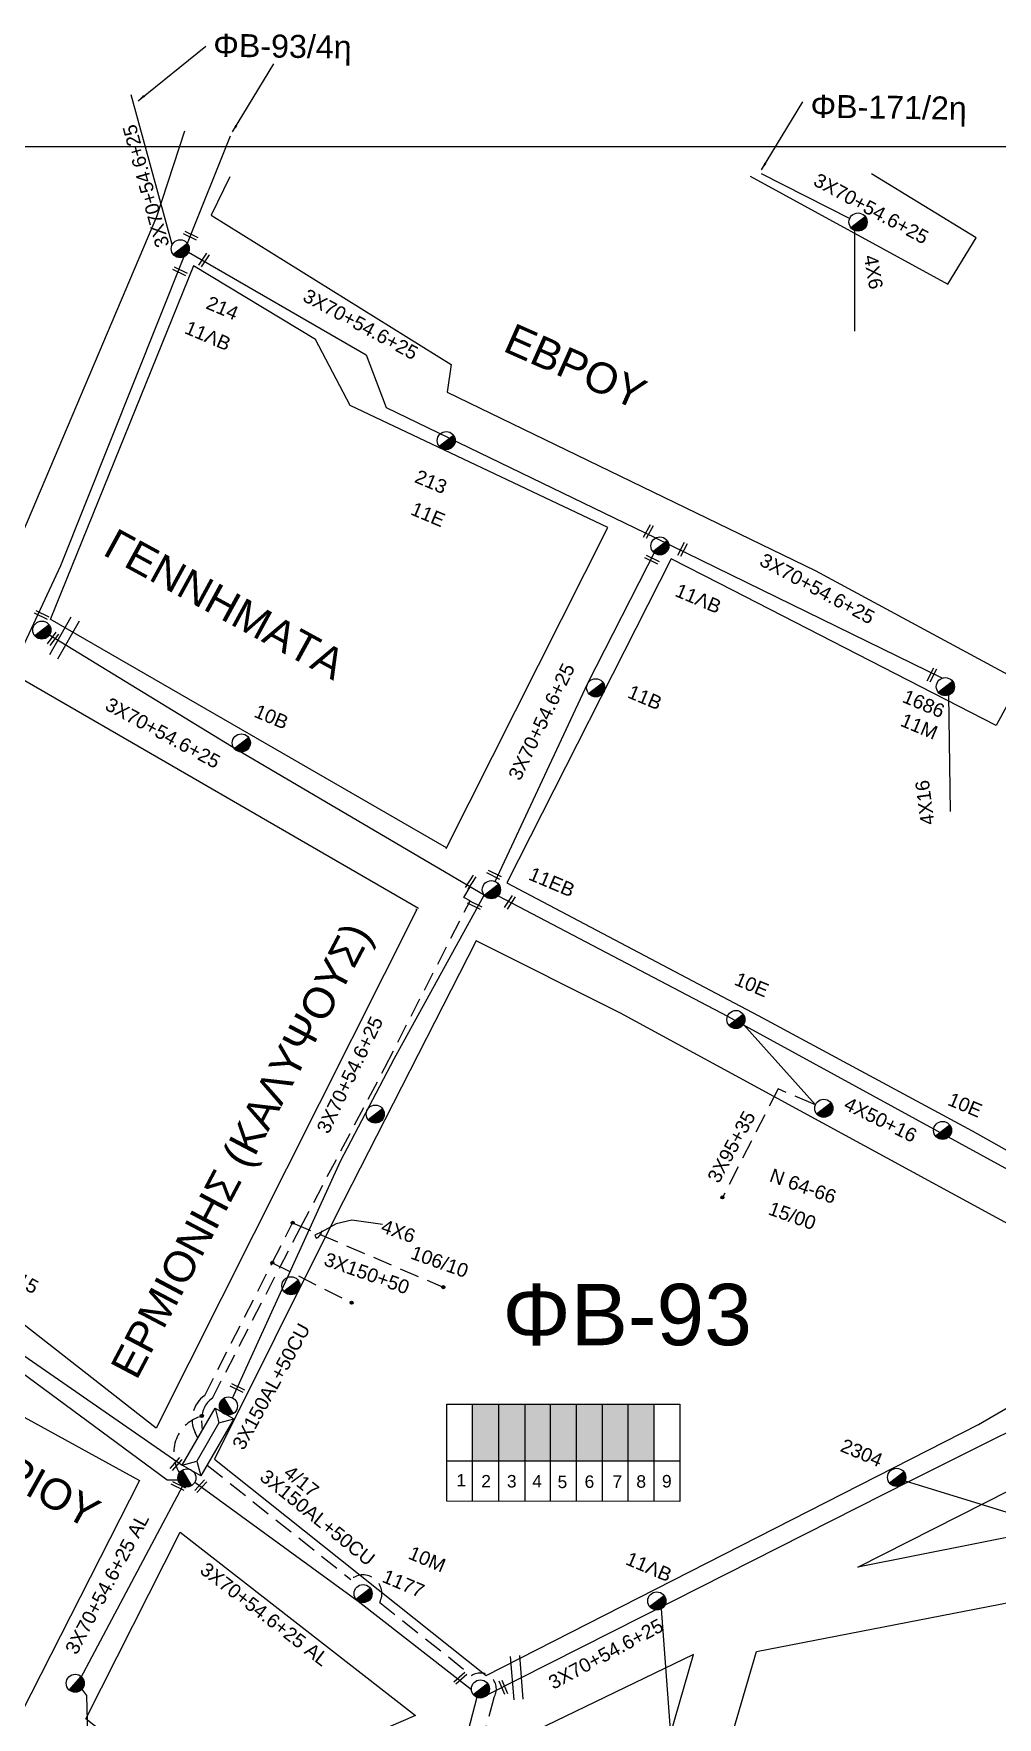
# Model space of a CAD drawing. Header units: millimetres. Extents: x 408 to 3042, y 742 to 1820.
# Drawn here: x 1846.3 to 1971.8, y 1598 to 1817.4 of the extents above; entities that cross this region are included whole.
import ezdxf

# ---------------------------------------------------------------- set-up
doc = ezdxf.new("R2010")
doc.units = ezdxf.units.MM
doc.linetypes.add('DASHED', pattern=[19.05, 12.7, -6.35])
for name, color, linetype in [('Pillar OTE', 7, 'Continuous'), ('Άγνωστα', 7, 'Continuous'), ('Εναέρια παροχή ΧΤ 4x16', 7, 'SYN_LINE'), ('Επιγραφές - Σχήματα', 7, 'Continuous'), ('Καλώδια ΧΤ   3x150AL+50CU', 7, 'DASHED'), ('Καλώδια ΧΤ   3x150AL+50XLPE', 7, 'DASHED'), ('Καλώδια ΧΤ   4x6CU', 7, 'DASHED'), ('Μηχανική τομή', 7, 'Continuous'), ('Στύλος ΦΜ', 7, 'Continuous'), ('Στύλος ΦΜ @ 1', 7, 'Continuous'), ('Συνδέσεις', 7, 'Continuous'), ('Συνεστραμμένα ΧΤ   3x70+54.6+25 AL', 7, 'SYN_LINE'), ('Τομή', 7, 'Continuous'), ('Υποσταθμός εναέριος 2 στύλων', 7, 'Continuous'), ('Υποσταθμός πόλεως', 7, 'Continuous'), ('Υπόβαθρο ΔΕΗ', 7, 'Continuous'), ('Υπόγεια καλώδια Παροχών ΧΤ   4x50AL', 7, 'DASHED'), ('Υπόγεια καλώδια Παροχών ΧΤ   4x6', 7, 'DASHED')]:
    doc.layers.add(name, color=color, linetype=linetype)
doc.styles.add('arial', font='arial.ttf')
doc.styles.get("Standard").update_dxf_attribs({"font": 'arial.ttf'})
doc.linetypes.add('SYN_LINE', pattern='A,0.5,-0.0001,["/\\/\\/\\/",Standard,S=0.1,R=0,X=0,Y=-0.05],-0.25', length=0.7501)
doc.dimstyles.new('ISO-25', dxfattribs={"dimtxt": 2.5, "dimasz": 2.5, "dimexe": 1.25, "dimexo": 0.625, "dimtad": 1, "dimtxsty": 'Standard', "dimcen": 2.5, "dimadec": 0, "dimazin": 0, "dimtfac": 1, "dimtmove": 0, "dimatfit": 3, "dimfxl": 1, "dimarcsym": 0})

# ---------------------------------------------------------------- blocks, each defined once
blk = doc.blocks.new('ΜΗΧΑΝΙΚΗ ΤΟΜΗ')
at = {"layer": 'Μηχανική τομή', "ltscale": 40}
for p, q in [((-1.89, 0.78), (1.89, 0.78)), ((1.89, 0), (-1.89, 0))]:
    blk.add_line(p, q, dxfattribs=at)
blk = doc.blocks.new('ΤΟΜΗ')
at = {"layer": 'Τομή', "ltscale": 40}
for p, q in [((-5.68, 0), (5.68, 0)), ((5.68, -2.33), (-5.68, -2.33))]:
    blk.add_line(p, q, dxfattribs=at)
blk = doc.blocks.new('ΥΠΑΡΧΩΝ ΤΣΙΜΕΝΤΕΝΙΟΣ ΣΤΥΛΟΣ')
at = {"layer": 'Στύλος ΦΜ'}
blk.add_hatch(color=7, dxfattribs=at).paths.add_polyline_path([(-1.29, -2.28, 0.574793), (2.62, 0, 0.268822), (1.3, 2.27)])
at = {"layer": 'Στύλος ΦΜ', "color": 7}
blk.add_line((-1.29, -2.28), (1.3, 2.27), dxfattribs=at)
blk.add_circle((0, 0), 2.62, dxfattribs=at)
at = {"layer": 'Στύλος ΦΜ', "flags": 4}
for tag, p in [('ΑΡΙΘΜΟΣ', (-4.68, 8.05)), ('ΤΥΠΟΣ', (-4.91, 3.03))]:
    blk.add_attdef(tag, p, '', height=4, dxfattribs=at)
blk = doc.blocks.new('ΥΠΟΣΤΑΘΜΟΣ ΕΝΑΕΡΙΟΣ ΕΠΙ 2 ΣΤΥΛΩΝ')
at = {"layer": 'Υποσταθμός εναέριος 2 στύλων', "linetype": 'Continuous'}
for points in [[(-11.97, -2.11, 0.574793), (-8.45, -0.07, 0.268822), (-9.64, 1.98)], [(9.68, -2.15, 0.574793), (13.19, -0.1, 0.268822), (12.01, 1.95)]]:
    blk.add_hatch(color=256, dxfattribs=at).paths.add_polyline_path(points)
for p, q in [((-11.97, -2.11), (-9.64, 1.98)), ((9.68, -2.15), (12.01, 1.95))]:
    blk.add_line(p, q, dxfattribs=at)
for centre in [(-10.81, -0.07), (10.84, -0.1)]:
    blk.add_circle(centre, 2.36, dxfattribs=at)
at = {"layer": 'Υποσταθμός πόλεως', "linetype": 'Continuous', "ltscale": 40}
blk.add_lwpolyline([(-8.57, 2.82), (8.57, 2.82), (8.57, -2.82), (-8.57, -2.82)], close=True, dxfattribs=at)
for points in [[(-5.75, 0), (-8.57, 2.82)], [(-8.57, -2.82), (-5.75, 0)], [(-5.75, 0), (5.75, 0)], [(5.75, 0), (8.57, 2.82)], [(8.57, -2.82), (5.75, 0)]]:
    blk.add_lwpolyline(points, dxfattribs=at)
at = {"layer": 'Υποσταθμός εναέριος 2 στύλων', "ltscale": 40, "flags": 1}
for tag, p in [('ΜΕΤΑΣΧΗΜΑΤΙΣΜΟΣ', (14.09, 2.51)), ('ΙΣΧΥΣ', (14.07, -0.28)), ('ΑΡΙΘΜΟΣ', (14.19, -3))]:
    blk.add_attdef(tag, p, '', height=1.8, dxfattribs=at)
blk = doc.blocks.new('_ΣΥΝΔΕΣΗ')
at = {"layer": 'Συνδέσεις', "linetype": 'SYN_LINE', "ltscale": 40}
blk.add_hatch(color=256, dxfattribs=at).paths.add_polyline_path([(0.5, -0.01, 1), (-0.5, -0.01, 1)])
at = {"layer": 'Συνδέσεις'}
blk.add_circle((0, -0.01), 0.5, dxfattribs=at)

msp = doc.modelspace()

# ---------------------------------------------------------------- hatches: boundary and pattern name
at = {"layer": 'Καλώδια ΧΤ   3x150AL+50XLPE', "linetype": 'DASHED', "ltscale": 0.2}
h = msp.add_hatch(color=30, dxfattribs=at)
h.dxf.hatch_style = 1
h.paths.add_polyline_path([(1906.89, 1638.81), (1903.45, 1638.81), (1903.45, 1631.45), (1906.89, 1631.45)])
h = msp.add_hatch(color=6, dxfattribs=at)
h.dxf.hatch_style = 1
h.paths.add_polyline_path([(1910.33, 1638.81), (1906.89, 1638.81), (1906.89, 1631.45), (1910.33, 1631.45)])
h = msp.add_hatch(color=27, dxfattribs=at)
h.dxf.hatch_style = 1
h.paths.add_polyline_path([(1910.33, 1631.45), (1913.63, 1631.44), (1913.63, 1638.81), (1910.33, 1638.81)])
h = msp.add_hatch(color=5, dxfattribs=at)
h.dxf.hatch_style = 1
h.paths.add_polyline_path([(1917.01, 1638.81), (1913.63, 1638.81), (1913.63, 1631.44), (1917.01, 1631.44)])
h = msp.add_hatch(color=151, dxfattribs=at)
h.dxf.hatch_style = 1
h.paths.add_polyline_path([(1920.41, 1638.81), (1917.01, 1638.81), (1917.01, 1631.44), (1920.41, 1631.44)])
h = msp.add_hatch(color=62, dxfattribs=at)
h.dxf.hatch_style = 1
h.paths.add_polyline_path([(1923.75, 1638.81), (1920.41, 1638.81), (1920.41, 1631.44), (1923.74, 1631.43)])
h = msp.add_hatch(color=2, dxfattribs=at)
h.dxf.hatch_style = 1
h.paths.add_polyline_path([(1927.13, 1638.81), (1923.75, 1638.81), (1923.74, 1631.43), (1927.13, 1631.43)])

# ---------------------------------------------------------------- linework, layer by layer
at = {"layer": 'Pillar OTE', "ltscale": 40}
for points in [[(1900.12, 1626.17), (1900.12, 1638.81), (1930.45, 1638.81), (1930.45, 1626.14), (1900.12, 1626.17)], [(1903.45, 1626.17), (1903.45, 1638.81)], [(1906.89, 1626.17), (1906.89, 1638.81)], [(1910.33, 1626.16), (1910.33, 1638.81)], [(1913.62, 1626.16), (1913.63, 1638.81)], [(1917.01, 1626.16), (1917.01, 1638.81)], [(1920.41, 1626.15), (1920.41, 1638.81)], [(1923.74, 1626.15), (1923.75, 1638.81)], [(1927.13, 1626.15), (1927.13, 1638.81)], [(1900.12, 1631.46), (1930.45, 1631.43)]]:
    msp.add_lwpolyline(points, dxfattribs=at)
at = {"layer": 'Άγνωστα', "color": 27}
msp.add_lwpolyline([(1864.36, 1789.97), (1858.99, 1809.49)], dxfattribs=at)
at = {"layer": 'Άγνωστα', "color": 30, "linetype": 'DASHED', "ltscale": 0.2}
msp.add_lwpolyline([(1868.28, 1635.44), (1868.28, 1635.44), (1868.19, 1636.65, -0.260425), (1869.58, 1639.62), (1881, 1661.75), (1892, 1682.61), (1903.15, 1704.45), (1902.35, 1704.86), (1903.17, 1706.24)], format="xyb", dxfattribs=at)
at = {"layer": 'Άγνωστα', "color": 30}
msp.add_lwpolyline([(1906.8, 1705.1), (1936.68, 1689.41), (1972.32, 1669.9), (1993.88, 1658.32)], dxfattribs=at)
at = {"layer": 'Άγνωστα', "color": 30, "linetype": 'DASHED', "ltscale": 0.2}
msp.add_lwpolyline([(1947.82, 1677.98), (1943.27, 1679.91), (1936.02, 1665.77)], dxfattribs=at)
msp.add_arc((1869.52, 1632.49), 4.97, 105.3158, 211.6848, dxfattribs=at)
at = {"layer": 'Εναέρια παροχή ΧΤ 4x16', "color": 27, "ltscale": 20}
msp.add_lwpolyline([(1965.44, 1731.23), (1965.66, 1716.08)], dxfattribs=at)
at = {"layer": 'Επιγραφές - Σχήματα'}
msp.add_lwpolyline([(433.97, 786.81), (2929.97, 786.81), (2929.97, 1802.72), (433.97, 1802.72)], close=True, dxfattribs=at)
at = {"layer": 'Επιγραφές - Σχήματα', "linetype": 'Continuous', "ltscale": 20}
msp.add_lwpolyline([(1891.72, 1662.24), (1887.74, 1662.79), (1885.7, 1662.33), (1883.84, 1661.31), (1882.92, 1660.85), (1883.1, 1660.48), (1883.38, 1660.57), (1883.75, 1661.03), (1883.84, 1661.4)], dxfattribs=at)
at = {"layer": 'Καλώδια ΧΤ   3x150AL+50CU', "color": 7, "linetype": 'Continuous', "ltscale": 0.1}
for p, q in [((1900.06, 1711.33), (1848.46, 1741.16)), ((1896.43, 1703.41), (1844.64, 1733.41))]:
    msp.add_line(p, q, dxfattribs=at)
at = {"layer": 'Καλώδια ΧΤ   3x150AL+50CU', "color": 2, "ltscale": 0.2}
msp.add_lwpolyline([(1867.67, 1634.39), (1867.33, 1635.12, -0.361217), (1868.58, 1639.97), (1877.39, 1657.26), (1887.71, 1652.04)], format="xyb", dxfattribs=at)
at = {"layer": 'Καλώδια ΧΤ   3x150AL+50XLPE', "color": 5, "linetype": 'DASHED', "ltscale": 0.2}
msp.add_lwpolyline([(1868.91, 1630.88), (1887.62, 1615.99, -0.823661), (1891.38, 1613), (1903.37, 1603.45, -0.810368), (1906.24, 1600.57), (1904.44, 1593.87), (1900.42, 1591.92), (1894.72, 1570.07, 0.758493), (1895.36, 1566.23), (1885.69, 1525.72), (1875.71, 1489.94, 0.704228), (1876.26, 1486.51), (1875.72, 1484.35), (1880.75, 1483.1), (1877.82, 1471.3)], format="xyb", dxfattribs=at)
at = {"layer": 'Καλώδια ΧΤ   4x6CU', "color": 2, "ltscale": 0.2}
msp.add_lwpolyline([(1877.39, 1657.26), (1880.04, 1662.47), (1899.66, 1654.07)], dxfattribs=at)
at = {"layer": 'Συνεστραμμένα ΧΤ   3x70+54.6+25 AL', "color": 27, "linetype": 'SYN_LINE', "ltscale": 20}
for points in [[(1866.34, 1790.13), (1871.93, 1804.13)], [(1866.49, 1788.95), (1889.62, 1775.57), (1892.2, 1768.74), (1927.3, 1751.72)], [(1927.3, 1751.72), (1964.66, 1733.46)], [(1906.43, 1706.94), (1918.46, 1732.72), (1927.45, 1750.36)], [(1904.98, 1705.16), (1872.84, 1724.07), (1872.84, 1724.07), (1872.84, 1724.07), (1848.29, 1739.08), (1848.29, 1739.08)], [(1872.22, 1639.63), (1886.25, 1670.52), (1893.25, 1683.82), (1904.98, 1705.16)]]:
    msp.add_lwpolyline(points, dxfattribs=at)
at = {"layer": 'Συνεστραμμένα ΧΤ   3x70+54.6+25 AL', "color": 62, "linetype": 'SYN_LINE', "ltscale": 15}
for points in [[(1941.07, 1799.21), (1952.59, 1793.36)], [(1953.22, 1791.82), (1953.22, 1778.67)]]:
    msp.add_lwpolyline(points, dxfattribs=at)
at = {"layer": 'Συνεστραμμένα ΧΤ   3x70+54.6+25 AL', "color": 6, "linetype": 'SYN_LINE', "ltscale": 20}
for points in [[(1811.98, 1666.47), (1822.88, 1691.85), (1839.22, 1725.39), (1849.85, 1748.14), (1865.85, 1788.32)], [(1812.21, 1664.43), (1838.35, 1649.78), (1838.35, 1649.78), (1865.65, 1630.88)], [(1905.45, 1601), (1929.69, 1613.25), (1960.48, 1628.82), (1984.46, 1640.84)], [(1928.03, 1612.14), (1930.57, 1578.33)]]:
    msp.add_lwpolyline(points, dxfattribs=at)
at = {"layer": 'Συνεστραμμένα ΧΤ   3x70+54.6+25 AL', "color": 30, "linetype": 'SYN_LINE', "ltscale": 15}
msp.add_lwpolyline([(1938.74, 1688.29), (1948.14, 1677.84), (1947.82, 1677.98)], dxfattribs=at)
at = {"layer": 'Συνεστραμμένα ΧΤ   3x70+54.6+25 AL', "color": 151, "linetype": 'SYN_LINE', "ltscale": 20}
msp.add_lwpolyline([(1865.13, 1628.91), (1865.13, 1628.91), (1863.7, 1628.91), (1838.06, 1647.84), (1838.06, 1647.84), (1838.06, 1647.84), (1838.35, 1649.78), (1836.02, 1649.15), (1812.39, 1662.56), (1811.1, 1664.29)], dxfattribs=at)
at = {"layer": 'Συνεστραμμένα ΧΤ   3x70+54.6+25 AL', "color": 62, "linetype": 'SYN_LINE', "ltscale": 20}
msp.add_lwpolyline([(1807.01, 1555.41), (1836.79, 1566.44), (1853.99, 1572.71), (1853.24, 1600.86), (1852.08, 1602.44), (1866.13, 1628.93)], dxfattribs=at)
at = {"layer": 'Συνεστραμμένα ΧΤ   3x70+54.6+25 AL', "color": 30, "linetype": 'SYN_LINE', "ltscale": 20}
for points in [[(1867.31, 1628.67), (1888.55, 1613.15), (1903.33, 1601.63)], [(1904.04, 1600.62), (1895.9, 1569.37)]]:
    msp.add_lwpolyline(points, dxfattribs=at)
at = {"layer": 'Συνεστραμμένα ΧΤ   3x70+54.6+25 AL', "color": 6, "ltscale": 20}
msp.add_lwpolyline([(1959.8, 1628.83), (1983.79, 1621.44), (1990.47, 1588), (2000.55, 1534.21), (2010.33, 1479.5)], dxfattribs=at)
at = {"layer": 'Υπόβαθρο ΔΕΗ'}
for points in [[(1841.6, 1745.1), (1845.52, 1753.88), (1862.37, 1793.63), (1865.99, 1804.79)], [(1871.86, 1798.79), (1869.41, 1793.78), (1900.67, 1774.34), (1900.18, 1770.71), (1948.08, 1747.49), (1974.79, 1733.06), (1971.67, 1727.28), (1935.63, 1745.78), (1929.36, 1749), (1907.92, 1706.78), (1940.69, 1689.47), (1968.56, 1674.44), (1995.56, 1659.26), (2007.65, 1679.53), (2022.89, 1704.18), (2036.45, 1729.86), (2036.59, 1730.18), (2012.26, 1740.74)], [(1939.64, 1798.87), (1965.38, 1784.82), (1969.07, 1790.85), (1955.44, 1799.18)], [(1900.05, 1711.27), (1921.09, 1753.1), (1887.55, 1768.98), (1883.03, 1777.61), (1867.12, 1787.17), (1848.48, 1741.19)], [(1899.99, 1711.14), (1899.99, 1711.14), (1899.99, 1711.14)], [(1896.08, 1703.38), (1896.22, 1703.31), (1862.27, 1635.68), (1843.91, 1650.06), (1843.91, 1650.06), (1814.05, 1665.92)], [(1991.46, 1652.4), (1937.77, 1681.61), (1922.75, 1689.78), (1903.95, 1699.21), (1885.57, 1663.19), (1869.87, 1631.68), (1905.24, 1603.48), (1969.37, 1636.19), (1986.49, 1646.14), (1991.46, 1652.4)], [(1777.72, 1552.84), (1797.72, 1609.14), (1811.59, 1647.84), (1814.11, 1654.14), (1860.09, 1628.9), (1830.48, 1570.69), (1777.72, 1552.84)], [(1867.9, 1586.07), (1853.11, 1597.83), (1865.4, 1622.13), (1896.02, 1598.23), (1867.9, 1586.07)], [(1821.4, 1457.63), (1867.4, 1454), (1897.66, 1452.32), (1906.17, 1484.97), (1911.32, 1508.88), (1911.32, 1508.88), (1923.2, 1547.72), (1940.47, 1606.6), (1982.69, 1614.81), (1990.05, 1576.16), (1995.73, 1540.76), (2001.92, 1503.21), (2006.62, 1469.34)], [(1876.93, 1489.78), (1899.06, 1484.91), (1907.5, 1519.75), (1923.65, 1576.39), (1932.23, 1606.2), (1902.77, 1591.93), (1886.87, 1525.42), (1886.87, 1525.42), (1876.93, 1489.78)]]:
    msp.add_lwpolyline(points, dxfattribs=at)
msp.add_lwpolyline([(2016.45, 1471.45), (2005.96, 1536.31), (1998.47, 1583.53), (1992.09, 1625.25), (1953.66, 1617.6), (1979.97, 1630.93, -0.139182), (1989.66, 1632.81), (1999.97, 1633.64), (2007.72, 1634.26), (2059.03, 1648.21), (2085.52, 1635.86), (2068.52, 1591.55), (2033.54, 1497.58), (2016.85, 1454.59), (2001.83, 1415.3), (2009.12, 1411.86), (2015.77, 1429.77), (2024.96, 1428.61)], format="xyb", dxfattribs=at)

# ---------------------------------------------------------------- block references
at = {"layer": 'Μηχανική τομή'}
for p, xscale, yscale, zscale, rotation in [((1866.83, 1791.29), 0.4999999999999998, 0.4999999999999998, 0.4999999999999998, 153.5981061758948), ((1868.66, 1787.83), 0.5, 0.5, 0.5, 56.60653944045285), ((1865.47, 1786.64), 0.4999999999999998, 0.4999999999999998, 0.4999999999999998, 153.5981061758948), ((1926.54, 1752.48), 0.4999999999999999, 0.4999999999999999, 0.4999999999999999, 62.22177074572171), ((1930.98, 1750.14), 0.4999999999999999, 0.4999999999999999, 0.4999999999999999, 62.22177074572171), ((1926.95, 1749.06), 0.4999999999999998, 0.4999999999999998, 0.4999999999999998, 153.5981061758948), ((1847.44, 1741.87), 0.4999999999999997, 0.4999999999999997, 0.4999999999999997, 153.5981061758948), ((1848.99, 1738.45), 0.4999999999999997, 0.4999999999999997, 0.4999999999999997, 52.89954206638961), ((1963.45, 1733.77), 0.4999999999999999, 0.4999999999999999, 0.4999999999999999, 62.22177074572171), ((1903.39, 1706.75), 0.5, 0.5, 0.5, 56.60653944045285), ((1906.36, 1708), 0.4999999999999998, 0.4999999999999998, 0.4999999999999998, 153.5981061758948), ((1908.49, 1704.14), 0.5, 0.5, 0.5, 56.60653944045285), ((1903.83, 1704.06), 0.4999999999999998, 0.4999999999999998, 0.4999999999999998, 153.5981061758948), ((1872.9, 1641.12), 0.4999999999999997, 0.4999999999999997, 0.4999999999999997, 153.5981061758948), ((1864.99, 1630.9), 0.4999999999999998, 0.4999999999999998, 0.4999999999999998, 48.14200631588049), ((1865.24, 1628.33), 0.4999999999999998, 0.4999999999999998, 0.4999999999999998, 153.5981061758948), ((1868.21, 1628.02), 0.4999999999999998, 0.4999999999999998, 0.4999999999999998, 48.14200631588049), ((1902.02, 1602.97), 0.4999999999999999, 0.4999999999999999, 0.4999999999999999, 40.70229369047335), ((1907.66, 1602), 0.4999999999999999, 0.4999999999999999, 0.4999999999999999, 112.9540056362059)]:
    msp.add_blockref('ΜΗΧΑΝΙΚΗ ΤΟΜΗ', p, dxfattribs=dict(at, xscale=xscale, yscale=yscale, zscale=zscale, rotation=rotation))
at = {"layer": 'Στύλος ΦΜ @ 1', "ltscale": 40}
for p, xscale, yscale, zscale, rotation in [((1953.68, 1792.9), 0.4499999999998182, 0.4499999999998182, 0.4499999999998182, 337.1517464580141), ((1847.37, 1739.71), 0.4499999999998182, 0.4499999999998182, 0.4499999999998182, 337.1517464580141), ((1949.22, 1677.39), 0.4499999999998182, 0.4499999999998182, 0.4499999999998182, 337.1517464580141), ((1890.8, 1676.63), 0.4499999999998182, 0.4499999999998182, 0.4499999999998182, 337.1517464580141), ((1879.82, 1654.26), 0.4499999999998182, 0.4499999999998182, 0.4499999999998182, 337.1517464580141), ((1851.72, 1602.45), 0.4499999999998181, 0.4499999999998181, 0.4499999999998181, 347.4962981754869), ((1904.5, 1601.71), 0.4499999999998182, 0.4499999999998182, 0.4499999999998182, 337.1517464580141)]:
    msp.add_blockref('ΥΠΑΡΧΩΝ ΤΣΙΜΕΝΤΕΝΙΟΣ ΣΤΥΛΟΣ', p, dxfattribs=dict(at, xscale=xscale, yscale=yscale, zscale=zscale, rotation=rotation))
ref = msp.add_blockref('ΥΠΑΡΧΩΝ ΤΣΙΜΕΝΤΕΝΙΟΣ ΣΤΥΛΟΣ', (1865.4, 1789.41), dxfattribs=dict(at, xscale=0.4499999999998182, yscale=0.4499999999998182, zscale=0.4499999999998182, rotation=337.1517464580141))
ref.add_attrib('ΤΥΠΟΣ', '214', (1868.61, 1781.68), dxfattribs={"layer": 'Στύλος ΦΜ', "height": 1.8, "rotation": 337.1517, "flags": 4})
ref.add_attrib('ΑΡΙΘΜΟΣ', '11ΛΒ', (1865.82, 1778.45), dxfattribs={"layer": 'Στύλος ΦΜ', "height": 1.8, "rotation": 337.1517, "flags": 4})
ref = msp.add_blockref('ΥΠΑΡΧΩΝ ΤΣΙΜΕΝΤΕΝΙΟΣ ΣΤΥΛΟΣ', (1900.04, 1764.42), dxfattribs=dict(at, xscale=0.4499999999998182, yscale=0.4499999999998182, zscale=0.4499999999998182, rotation=337.1517464580141))
ref.add_attrib('ΤΥΠΟΣ', '213', (1895.78, 1759.04), dxfattribs={"layer": 'Στύλος ΦΜ', "height": 1.8, "rotation": 337.1517, "flags": 4})
ref.add_attrib('ΑΡΙΘΜΟΣ', '11E', (1895.27, 1754.83), dxfattribs={"layer": 'Στύλος ΦΜ', "height": 1.8, "rotation": 337.1517, "flags": 4})
ref = msp.add_blockref('ΥΠΑΡΧΩΝ ΤΣΙΜΕΝΤΕΝΙΟΣ ΣΤΥΛΟΣ', (1927.87, 1750.69), dxfattribs=dict(at, xscale=0.4499999999998182, yscale=0.4499999999998182, zscale=0.4499999999998182, rotation=337.1517464580141))
ref.add_attrib('ΤΥΠΟΣ', '11ΛΒ', (1929.7, 1744.2), dxfattribs={"layer": 'Στύλος ΦΜ', "height": 1.8, "rotation": 337.1517, "flags": 4})
ref = msp.add_blockref('ΥΠΑΡΧΩΝ ΤΣΙΜΕΝΤΕΝΙΟΣ ΣΤΥΛΟΣ', (1919.51, 1732.19), dxfattribs=dict(at, xscale=0.4499999999998182, yscale=0.4499999999998182, zscale=0.4499999999998182, rotation=337.1517464580141))
ref.add_attrib('ΤΥΠΟΣ', '11B', (1923.52, 1730.98), dxfattribs={"layer": 'Στύλος ΦΜ', "height": 1.8, "rotation": 337.1517, "flags": 4})
ref = msp.add_blockref('ΥΠΑΡΧΩΝ ΤΣΙΜΕΝΤΕΝΙΟΣ ΣΤΥΛΟΣ', (1965.05, 1732.34), dxfattribs=dict(at, xscale=0.4499999999998182, yscale=0.4499999999998182, zscale=0.4499999999998182, rotation=337.1517464580141))
ref.add_attrib('ΤΥΠΟΣ', '1686', (1959.31, 1730.38), dxfattribs={"layer": 'Στύλος ΦΜ', "height": 1.8, "rotation": 337.1517, "flags": 4})
ref.add_attrib('ΑΡΙΘΜΟΣ', '11M', (1959.05, 1727.29), dxfattribs={"layer": 'Στύλος ΦΜ', "height": 1.8, "rotation": 337.1517, "flags": 4})
ref = msp.add_blockref('ΥΠΑΡΧΩΝ ΤΣΙΜΕΝΤΕΝΙΟΣ ΣΤΥΛΟΣ', (1873.35, 1725.01), dxfattribs=dict(at, xscale=0.4499999999998182, yscale=0.4499999999998182, zscale=0.4499999999998182, rotation=337.1517464580141))
ref.add_attrib('ΤΥΠΟΣ', '10B', (1874.87, 1728.46), dxfattribs={"layer": 'Στύλος ΦΜ', "height": 1.8, "rotation": 337.1517, "flags": 4})
ref = msp.add_blockref('ΥΠΑΡΧΩΝ ΤΣΙΜΕΝΤΕΝΙΟΣ ΣΤΥΛΟΣ', (1905.92, 1705.88), dxfattribs=dict(at, xscale=0.4499999999998182, yscale=0.4499999999998182, zscale=0.4499999999998182, rotation=337.1517464580141))
ref.add_attrib('ΤΥΠΟΣ', '11EB', (1910.62, 1707.25), dxfattribs={"layer": 'Στύλος ΦΜ', "height": 1.8, "rotation": 337.1517, "flags": 4})
ref = msp.add_blockref('ΥΠΑΡΧΩΝ ΤΣΙΜΕΝΤΕΝΙΟΣ ΣΤΥΛΟΣ', (1937.77, 1688.96), dxfattribs=dict(at, xscale=0.4499999999998182, yscale=0.4499999999998182, zscale=0.4499999999998182, rotation=337.1517464580141))
ref.add_attrib('ΤΥΠΟΣ', '10E', (1937.43, 1693.55), dxfattribs={"layer": 'Στύλος ΦΜ', "height": 1.8, "rotation": 337.1517, "flags": 4})
ref = msp.add_blockref('ΥΠΑΡΧΩΝ ΤΣΙΜΕΝΤΕΝΙΟΣ ΣΤΥΛΟΣ', (1964.69, 1674.5), dxfattribs=dict(at, xscale=0.4499999999998182, yscale=0.4499999999998182, zscale=0.4499999999998182, rotation=337.1517464580141))
ref.add_attrib('ΤΥΠΟΣ', '10E', (1965.22, 1677.87), dxfattribs={"layer": 'Στύλος ΦΜ', "height": 1.8, "rotation": 337.1517, "flags": 4})
ref = msp.add_blockref('ΥΠΑΡΧΩΝ ΤΣΙΜΕΝΤΕΝΙΟΣ ΣΤΥΛΟΣ', (1958.71, 1629.29), dxfattribs=dict(at, xscale=0.4499999999998182, yscale=0.4499999999998182, zscale=0.4499999999998182, rotation=337.1517464580141))
ref.add_attrib('ΤΥΠΟΣ', '2304', (1951.23, 1632.75), dxfattribs={"layer": 'Στύλος ΦΜ', "height": 1.8, "rotation": 337.1517, "flags": 4})
ref = msp.add_blockref('ΥΠΑΡΧΩΝ ΤΣΙΜΕΝΤΕΝΙΟΣ ΣΤΥΛΟΣ', (1889.21, 1614.13), dxfattribs=dict(at, xscale=0.4499999999998182, yscale=0.4499999999998182, zscale=0.4499999999998182, rotation=337.1517464580141))
ref.add_attrib('ΤΥΠΟΣ', '10M', (1894.96, 1618.75), dxfattribs={"layer": 'Στύλος ΦΜ', "height": 1.8, "rotation": 337.1517, "flags": 4})
ref.add_attrib('ΑΡΙΘΜΟΣ', '1177', (1891.55, 1615.71), dxfattribs={"layer": 'Στύλος ΦΜ', "height": 1.8, "rotation": 337.1517, "flags": 4})
ref = msp.add_blockref('ΥΠΑΡΧΩΝ ΤΣΙΜΕΝΤΕΝΙΟΣ ΣΤΥΛΟΣ', (1927.47, 1613.18), dxfattribs=dict(at, xscale=0.4499999999998182, yscale=0.4499999999998182, zscale=0.4499999999998182, rotation=337.1517464580141))
ref.add_attrib('ΤΥΠΟΣ', '11ΛΒ', (1923.26, 1618), dxfattribs={"layer": 'Στύλος ΦΜ', "height": 1.8, "rotation": 337.1517, "flags": 4})
at = {"layer": 'Συνδέσεις', "xscale": 0.4, "yscale": 0.4, "zscale": 0.25}
for p in [(1936.02, 1665.78), (1936.02, 1665.78), (1880.04, 1662.47), (1877.39, 1657.26), (1877.39, 1657.26), (1899.66, 1654.08), (1899.66, 1654.08), (1887.71, 1652.05), (1887.71, 1652.05), (1868.21, 1637.29)]:
    msp.add_blockref('_ΣΥΝΔΕΣΗ', p, dxfattribs=at)
at = {"layer": 'Τομή'}
for p, xscale, yscale, zscale, rotation in [((1850.81, 1738.41), 0.4999999999999996, 0.4999999999999996, 0.4999999999999996, 240.3543558920512), ((1908.65, 1603.13), 0.4999999999999989, 0.4999999999999989, 0.4999999999999989, 94.62974252585983)]:
    msp.add_blockref('ΤΟΜΗ', p, dxfattribs=dict(at, xscale=xscale, yscale=yscale, zscale=zscale, rotation=rotation))
at = {"layer": 'Υποσταθμός εναέριος 2 στύλων', "xscale": 0.4999999999999999, "yscale": 0.4999999999999999, "zscale": 0.4999999999999999, "rotation": 240.068151268174}
msp.add_blockref('ΥΠΟΣΤΑΘΜΟΣ ΕΝΑΕΡΙΟΣ ΕΠΙ 2 ΣΤΥΛΩΝ', (1869.01, 1633.89), dxfattribs=at)

# ---------------------------------------------------------------- texts
at = {"ltscale": 40, "attachment_point": 1, "style": 'arial'}
for s, insert, char_height, width, rotation in [('ΦΒ-93/4η', (1869.72, 1817.45), 3, 94.4586, 359.1724), ('ΦΒ-171/2η', (1947.51, 1809.51), 3, 94.4586, 359.1724), ('EBPOY', (1908.89, 1779.81), 4, 94.4586, 336.1095), ('28ης OKTΩBPIOΥ', (1814.89, 1648.53), 4, 154.1409, 330.8496)]:
    msp.add_mtext(s, dxfattribs=dict(at, insert=insert, char_height=char_height, width=width, rotation=rotation))
at = {"ltscale": 40, "insert": (1907.34, 1654.51), "char_height": 8, "width": 46.4484, "attachment_point": 1, "style": 'arial'}
msp.add_mtext('ΦB-93', dxfattribs=at)
at = {"ltscale": 30, "char_height": 1.63, "width": 11.2573, "attachment_point": 1}
for s, insert in [('1', (1901.37, 1629.73)), ('2', (1904.6, 1629.6)), ('3', (1907.94, 1629.6)), ('4', (1911.24, 1629.6)), ('5', (1914.54, 1629.52)), ('6', (1918.06, 1629.55)), ('7', (1921.69, 1629.55)), ('8', (1924.8, 1629.57)), ('9', (1928.14, 1629.6))]:
    msp.add_mtext(s, dxfattribs=dict(at, insert=insert))
at = {"layer": 'Άγνωστα', "ltscale": 40, "attachment_point": 1, "style": 'arial'}
for s, insert, char_height, width, rotation in [('3X70+54.6+25', (1862.27, 1789.39), 1.8, 34.5395, 105.5448), ('3X70+54.6+25', (1948.57, 1799.37), 1.8, 34.5395, 331.5803), ('3X70+54.6+25', (1882.07, 1784.29), 1.8, 34.5395, 331.5803), ('ΓΕΝΝΗΜΑΤΑ', (1857.07, 1753.11), 4, 34.5395, 331.3745), ('3X70+54.6+25', (1941.55, 1749.84), 1.8, 34.5395, 331.5803), ('3X70+54.6+25', (1908.04, 1720.76), 1.8, 34.5395, 64.126), ('3X70+54.6+25', (1856.31, 1731.03), 1.8, 34.5395, 331.5803), ('ΕΡΜΙΟΝΗΣ (ΚΑΛΥΨΟΥΣ)', (1856.17, 1643.7), 4, 69.17, 62.1859), ('3X70+54.6+25', (1883.08, 1674.72), 1.8, 34.5395, 64.2015), ('3X95+35', (1933.96, 1668.36), 1.8, 34.5395, 61.3077), ('4X50+16', (1952.47, 1678.96), 1.8, 34.5395, 333.8061), ('N 64-66', (1942.61, 1669.6), 1.8, 34.5395, 340.423), ('15/00', (1942.46, 1665.29), 1.8, 34.5395, 340.423), ('4X6', (1892, 1662.98), 1.8, 34.5395, 340.423), ('106/10', (1895.87, 1659.53), 1.8, 34.5395, 340.423), ('3X150+50', (1884.57, 1658.67), 1.8, 34.5395, 340.423), ('3X70+54.6+25 AL', (1850.31, 1606.9), 1.8, 34.5395, 62.0159), ('3X70+54.6+25 AL', (1868.91, 1618.36), 1.8, 34.5395, 322.373), ('3X70+54.6+25', (1913.13, 1603.18), 1.8, 34.5395, 28.1931)]:
    msp.add_mtext(s, dxfattribs=dict(at, insert=insert, char_height=char_height, width=width, rotation=rotation))
at = {"layer": 'Εναέρια παροχή ΧΤ 4x16', "ltscale": 20, "insert": (1961.86, 1714.2), "char_height": 1.8, "width": 34.5395, "attachment_point": 1, "rotation": 97.4434, "style": 'arial'}
msp.add_mtext('4X16', dxfattribs=at)
at = {"layer": 'Καλώδια ΧΤ   3x150AL+50CU', "ltscale": 0.2, "char_height": 1.8, "width": 34.5395, "attachment_point": 1, "style": 'arial'}
for s, insert, rotation in [('3X150AL+50CU', (1872.07, 1633.57), 61.3077), ('4/17', (1879.85, 1631.01), 321.1808), ('3X150AL+50CU', (1876.74, 1630.47), 321.1808)]:
    msp.add_mtext(s, dxfattribs=dict(at, insert=insert, rotation=rotation))
at = {"layer": 'Υπόγεια καλώδια Παροχών ΧΤ   4x50AL', "color": 7, "ltscale": 0.2, "insert": (1840.39, 1658.36), "char_height": 1.8, "attachment_point": 1, "rotation": 331.6258}
msp.add_mtext_dynamic_manual_height_columns('105/15', width=1.8, gutter_width=12.5, heights=[0.118], dxfattribs=at)
at = {"layer": 'Υπόγεια καλώδια Παροχών ΧΤ   4x6', "ltscale": 0.2, "insert": (1956.2, 1788.74), "char_height": 1.8, "width": 34.5395, "attachment_point": 1, "rotation": 279.7226, "style": 'arial'}
msp.add_mtext('4X6', dxfattribs=at)

# ---------------------------------------------------------------- leaders
at = {"layer": 'Επιγραφές - Σχήματα', "ltscale": 40}
for points in [[(1859.91, 1808.71), (1868.71, 1815.82)], [(1872.19, 1804.64), (1877.59, 1813.51)], [(1941.1, 1799.71), (1946.5, 1808.58)]]:
    msp.add_leader(points, dimstyle='ISO-25', override={"dimasz": 1, "dimtad": 0}, dxfattribs=at)

doc.saveas('drawing.dxf')
